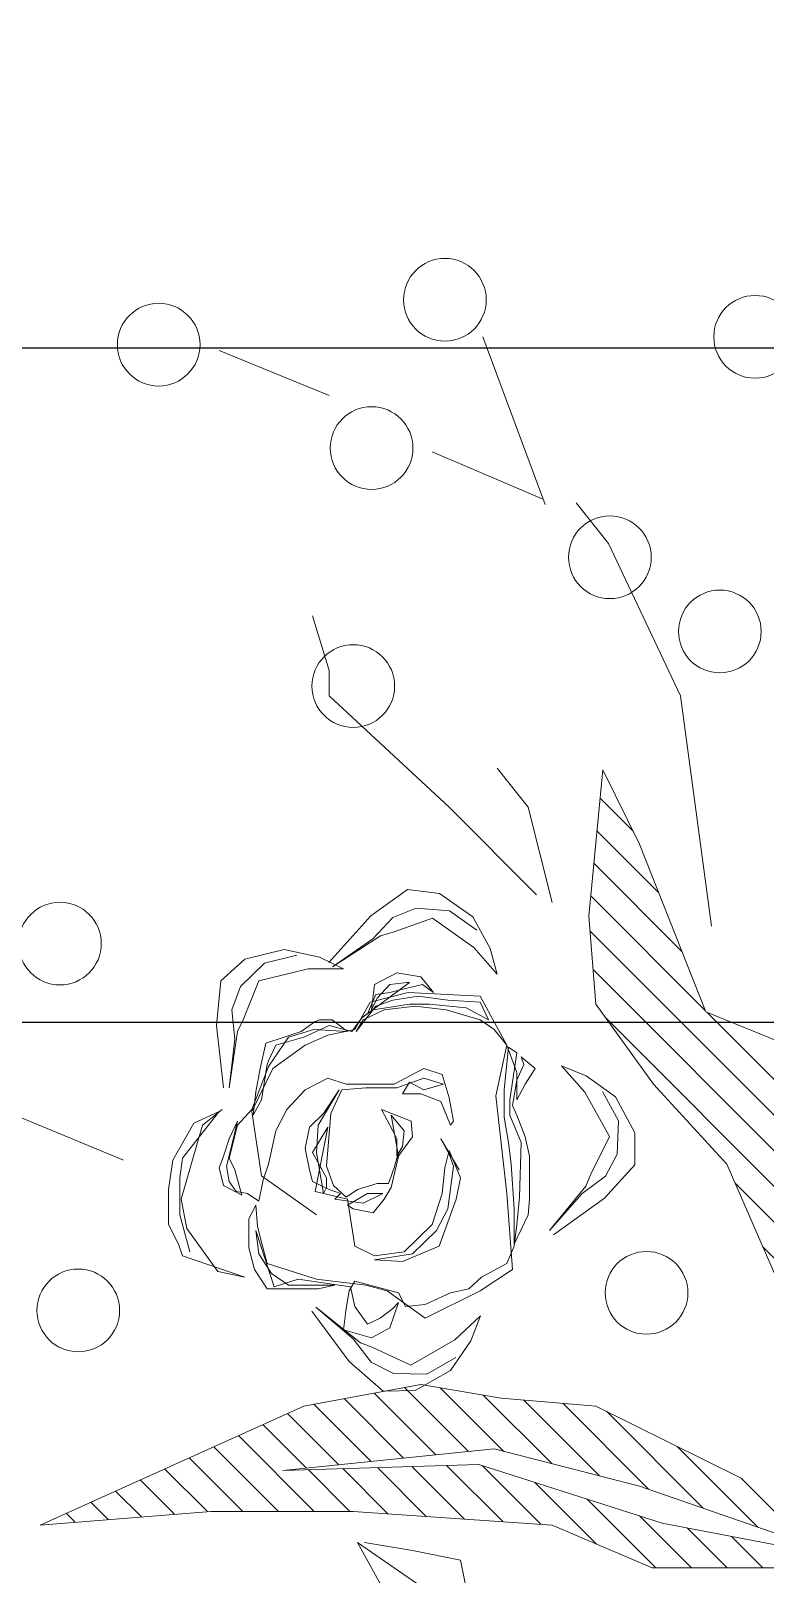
# Model space of a CAD drawing. Header units: millimetres. Extents: x -122165 to 59500, y -31598 to 53500.
# Drawn here: x 4967.9 to 5185.9, y 16550.3 to 17008 of the extents above; entities that cross this region are included whole.
import ezdxf

# ---------------------------------------------------------------- set-up
doc = ezdxf.new("R2010")
doc.units = ezdxf.units.MM
doc.header["$MEASUREMENT"] = 0
doc.layers.add('Ano_Line_Parking', color=8, linetype='Continuous')
for name, color, linetype, lineweight in [('ARC_A_ R.C.C', 162, 'Continuous', 40), ('ARC_A_R.C.C. Hatch', 8, 'Continuous', 5), ('Lan_Planter', 74, 'Continuous', 13)]:
    doc.layers.add(name, color=color, linetype=linetype, lineweight=lineweight)

# ---------------------------------------------------------------- blocks, each defined once
blk = doc.blocks.new('ARC$1$Existing Layout$0$col gf 180116')
at = {"layer": 'ARC_A_R.C.C. Hatch'}
h = blk.add_hatch(color=256, dxfattribs=at)
h.dxf.hatch_style = 1
h.paths.add_polyline_path([(201.73999, 26.78621), (202.64, 26.78621), (202.64, 26.48621), (201.73999, 26.48621)])
edge = h.paths.add_edge_path()
edge.add_line((216.33999, 22.98621), (216.13999, 22.98621))
edge.add_line((216.13999, 22.98621), (216.13999, 25.58621))
edge.add_line((216.13999, 25.58621), (218.33999, 25.58621))
edge.add_line((218.33999, 25.58621), (218.33999, 22.98621))
edge.add_line((218.33999, 22.98621), (218.03999, 22.98621))
h.paths.add_polyline_path([(207.13999, 25.88621), (207.43999, 25.88621), (207.43999, 26.78621), (207.13999, 26.78621)])
h.paths.add_polyline_path([(208.03999, 20.48621), (208.03999, 20.78621), (207.13999, 20.78621), (207.13999, 20.48621)])
h.paths.add_polyline_path([(202.63999, 32.78621), (202.63999, 32.48621), (201.73999, 32.48621), (201.73999, 32.78621)])
h.paths.add_polyline_path([(191.23999, 20.48621), (191.23999, 20.78621), (190.33999, 20.78621), (190.33999, 20.48621)])
h.paths.add_polyline_path([(184.03999, 20.48621), (184.03999, 20.78621), (183.13999, 20.78621), (183.13999, 20.48621)])
h.paths.add_polyline_path([(220.63999, 14.18621), (220.33999, 14.18621), (220.33999, 13.28621), (220.63999, 13.28621)])
h.paths.add_polyline_path([(220.63999, 20.48621), (220.63999, 20.78621), (219.73999, 20.78621), (219.73999, 20.48621)])
h.paths.add_polyline_path([(220.63999, 25.28621), (220.63999, 25.58621), (219.73999, 25.58621), (219.73999, 25.28621)])
h.paths.add_polyline_path([(220.63999, 32.78621), (220.63999, 32.48621), (219.73999, 32.48621), (219.73999, 32.78621)])
h.paths.add_polyline_path([(220.33999, 37.28621), (220.63999, 37.28621), (220.63999, 38.18621), (220.33999, 38.18621)])
h.paths.add_polyline_path([(201.13999, 43.28621), (201.43999, 43.28621), (201.43999, 44.18621), (201.13999, 44.18621)])
h.paths.add_polyline_path([(196.33999, 43.28621), (196.63999, 43.28621), (196.63999, 44.18621), (196.33999, 44.18621)])
h.paths.add_polyline_path([(190.33999, 43.28621), (190.63999, 43.28621), (190.63999, 44.18621), (190.33999, 44.18621)])
h.paths.add_polyline_path([(207.13999, 43.28621), (207.43999, 43.28621), (207.43999, 44.18621), (207.13999, 44.18621)])
h.paths.add_polyline_path([(220.63999, 56.78621), (220.33999, 56.78621), (220.33999, 55.88621), (220.63999, 55.88621)])
h.paths.add_polyline_path([(220.33999, 50.78621), (220.63999, 50.78621), (220.63999, 49.88621), (220.33999, 49.88621)])
h.paths.add_polyline_path([(226.33999, 50.78621), (226.63999, 50.78621), (226.63999, 49.88621), (226.33999, 49.88621)])
h.paths.add_polyline_path([(220.33999, 43.28621), (220.63999, 43.28621), (220.63999, 44.18621), (220.33999, 44.18621)])
h.paths.add_polyline_path([(232.63999, 44.18621), (232.63999, 43.88621), (231.73999, 43.88621), (231.73999, 44.18621)])
h.paths.add_polyline_path([(232.63999, 50.48621), (232.63999, 50.78621), (231.73999, 50.78621), (231.73999, 50.48621)])
h.paths.add_polyline_path([(232.63999, 55.88621), (232.63999, 56.18621), (231.73999, 56.18621), (231.73999, 55.88621)])
h.paths.add_polyline_path([(213.13999, 43.28621), (213.43999, 43.28621), (213.43999, 44.18621), (213.13999, 44.18621)])
h.paths.add_polyline_path([(226.63999, 7.88621), (226.63999, 8.18621), (225.73999, 8.18621), (225.73999, 7.88621)])
h.paths.add_polyline_path([(226.63999, 13.28621), (226.63999, 13.58621), (225.73999, 13.58621), (225.73999, 13.28621)])
h.paths.add_polyline_path([(201.73999, 20.78621), (201.73999, 20.48621), (202.63999, 20.48621), (202.63999, 20.78621)])
h.paths.add_polyline_path([(184.03999, 25.88621), (184.03999, 26.18621), (183.13999, 26.18621), (183.13999, 25.88621)])
h.paths.add_polyline_path([(183.13999, 14.18621), (183.13999, 13.88621), (184.03999, 13.88621), (184.03999, 14.18621)])
h.paths.add_polyline_path([(202.63999, 13.88621), (202.63999, 14.18621), (201.73999, 14.18621), (201.73999, 13.88621)])
h.paths.add_polyline_path([(196.33999, 13.28621), (196.63999, 13.28621), (196.63999, 14.18621), (196.33999, 14.18621)])
h.paths.add_polyline_path([(190.33999, 13.28621), (190.63999, 13.28621), (190.63999, 14.18621), (190.33999, 14.18621)])
h.paths.add_polyline_path([(196.33999, 25.88621), (196.63999, 25.88621), (196.63999, 26.78621), (196.33999, 26.78621)])
h.paths.add_polyline_path([(190.33999, 25.88621), (190.63999, 25.88621), (190.63999, 26.78621), (190.33999, 26.78621)])
h.paths.add_polyline_path([(214.03999, 13.28621), (214.03999, 13.58621), (213.13999, 13.58621), (213.13999, 13.28621)])
h.paths.add_polyline_path([(213.13999, 20.78621), (213.13999, 20.48621), (214.03999, 20.48621), (214.03999, 20.78621)])
h.paths.add_polyline_path([(213.43999, 26.78621), (213.13999, 26.78621), (213.13999, 25.88621), (213.43999, 25.88621)])
h.paths.add_polyline_path([(214.03999, 32.78621), (214.03999, 32.48621), (213.13999, 32.48621), (213.13999, 32.78621)])
h.paths.add_polyline_path([(214.03999, 7.88621), (214.03999, 8.18621), (213.13999, 8.18621), (213.13999, 7.88621)])
h.paths.add_polyline_path([(226.63999, 20.48621), (226.63999, 20.78621), (225.73999, 20.78621), (225.73999, 20.48621)])
h.paths.add_polyline_path([(226.63999, 25.28621), (226.63999, 25.58621), (225.73999, 25.58621), (225.73999, 25.28621)])
h.paths.add_polyline_path([(226.63999, 32.78621), (226.63999, 32.48621), (225.73999, 32.48621), (225.73999, 32.78621)])
h.paths.add_polyline_path([(226.63999, 37.28621), (226.63999, 37.58621), (225.73999, 37.58621), (225.73999, 37.28621)])
h.paths.add_polyline_path([(225.73999, 44.18621), (225.73999, 43.88621), (226.63999, 43.88621), (226.63999, 44.18621)])
h.paths.add_polyline_path([(226.63999, 56.78621), (226.33999, 56.78621), (226.33999, 55.88621), (226.63999, 55.88621)])
h.paths.add_polyline_path([(214.03999, 55.88621), (214.03999, 56.18621), (213.13999, 56.18621), (213.13999, 55.88621)])
h.paths.add_polyline_path([(213.13999, 37.28621), (213.43999, 37.28621), (213.43999, 38.18621), (213.13999, 38.18621)])
h.paths.add_polyline_path([(214.03999, 50.78621), (213.73999, 50.78621), (213.73999, 49.88621), (214.03999, 49.88621)])
h.paths.add_polyline_path([(207.13999, 37.28621), (207.43999, 37.28621), (207.43999, 38.18621), (207.13999, 38.18621)])
h.paths.add_polyline_path([(207.13999, 49.88621), (207.43999, 49.88621), (207.43999, 50.78621), (207.13999, 50.78621)])
h.paths.add_polyline_path([(183.13999, 50.18621), (183.13999, 49.88621), (184.03999, 49.88621), (184.03999, 50.18621)])
h.paths.add_polyline_path([(183.13999, 38.18621), (183.13999, 37.88621), (184.03999, 37.88621), (184.03999, 38.18621)])
h.paths.add_polyline_path([(201.73999, 37.58621), (201.73999, 37.28621), (202.63999, 37.28621), (202.63999, 37.58621)])
h.paths.add_polyline_path([(196.33999, 37.28621), (196.63999, 37.28621), (196.63999, 38.18621), (196.33999, 38.18621)])
h.paths.add_polyline_path([(190.33999, 37.28621), (190.63999, 37.28621), (190.63999, 38.18621), (190.33999, 38.18621)])
h.paths.add_polyline_path([(201.13999, 49.88621), (201.43999, 49.88621), (201.43999, 50.78621), (201.13999, 50.78621)])
h.paths.add_polyline_path([(196.33999, 49.88621), (196.63999, 49.88621), (196.63999, 50.78621), (196.33999, 50.78621)])
h.paths.add_polyline_path([(190.33999, 49.88621), (190.63999, 49.88621), (190.63999, 50.78621), (190.33999, 50.78621)])
h.paths.add_polyline_path([(220.63999, 8.18621), (220.33999, 8.18621), (220.33999, 7.28621), (220.63999, 7.28621)])
h.paths.add_polyline_path([(195.73999, 20.48621), (195.73999, 20.78621), (196.63999, 20.78621), (196.63999, 20.48621)])
h.paths.add_polyline_path([(183.13999, 43.58621), (183.13999, 43.28621), (184.03999, 43.28621), (184.03999, 43.58621)])
blk = doc.blocks.new('ARC')
at = {"layer": 'ARC_A_ R.C.C', "extrusion": (4.48937e-09, -4.26518e-20, 1), "xscale": 999.9941761349517, "yscale": 999.9941761349517, "zscale": 999.9941761349517}
blk.add_blockref('ARC$1$Existing Layout$0$col gf 180116', (-183138.93, -13286.14, -0.89), dxfattribs=at)
blk = doc.blocks.new('b-85')
at = {"color": 97, "true_color": 0x446a2a}
for p, q in [((201.46, 454), (238.57, 543.73)), ((3.18, 499.25), (67.86, 355.84)), ((10.6, 406.46), (3.18, 499.25)), ((3.27, 498.14), (3.55, 498.43)), ((4.71, 480.18), (9.58, 485.06)), ((6.14, 462.22), (15.61, 471.69)), ((7.58, 444.26), (21.64, 458.32)), ((9.02, 426.3), (27.67, 444.95)), ((10.45, 408.34), (33.7, 431.58)), ((10.6, 389.09), (39.73, 418.22)), ((10.6, 329), (10.6, 406.46)), ((10.6, 369.69), (45.76, 404.85)), ((641.48, 401.86), (617.09, 342.04)), ((10.6, 350.3), (51.79, 391.48)), ((34.17, 354.47), (57.82, 378.11)), ((32.87, 367.35), (36.05, 260.75)), ((44.53, 252.31), (32.87, 367.35)), ((35.96, 336.86), (63.84, 364.74)), ((10.6, 330.9), (33.28, 353.57)), ((37.75, 319.25), (68.86, 350.36)), ((467.59, 342.04), (497.28, 351.24)), ((393.37, 276.85), (453.8, 342.04)), ((453.8, 342.04), (467.59, 342.04)), ((3.18, 220.87), (10.6, 329)), ((9.31, 310.21), (33.84, 334.74)), ((39.53, 301.63), (71.87, 333.97)), ((-6.36, 326.7), (-42.41, 306.76)), ((-33.93, 286.82), (-6.36, 326.7)), ((-10.6, 296.79), (-6.36, 322.87)), ((7.88, 289.38), (34.4, 315.9)), ((41.32, 284.02), (74.87, 317.57)), ((-15.9, 270.72), (-10.6, 296.79)), ((6.45, 268.56), (34.97, 297.07)), ((43.1, 266.41), (77.87, 301.18)), ((586.34, 286.05), (560.89, 226.24)), ((5.02, 247.73), (35.53, 278.23)), ((43.21, 247.12), (77.73, 281.64)), ((345.65, 229.3), (393.37, 276.85)), ((-38.17, 266.11), (-15.9, 270.72)), ((36.05, 260.75), (4.24, 161.05)), ((3.6, 226.9), (35.4, 258.71)), ((24.39, 173.32), (44.53, 252.31)), ((36.57, 221.08), (73.76, 258.27)), ((557.71, 224.7), (648.9, 258.45)), ((393.37, 233.9), (414.57, 250.78)), ((29.93, 195.04), (71.09, 236.2)), ((-7.14, 196.76), (26.31, 230.22)), ((341.41, 220.87), (393.37, 233.9)), ((-20.15, 166.42), (3.18, 220.87)), ((22.67, 168.38), (69.34, 215.06)), ((-20.15, 164.37), (17.22, 201.73)), ((536.51, 190.19), (558.77, 207.83)), ((67.86, 197.09), (28.63, 118.1)), ((129.14, 22.69), (305.06, 198.6)), ((150.63, 24.78), (326.15, 200.3)), ((282.84, 137.59), (345.1, 199.86)), ((314.92, 150.27), (362.8, 198.15)), ((333.99, 200.93), (413.51, 193.26)), ((347, 162.95), (380.49, 196.44)), ((413.51, 193.26), (373.22, 173.32)), ((380.23, 176.79), (398.18, 194.74)), ((12.29, 138.61), (64.98, 191.3)), ((112.87, 25.82), (278.58, 191.53)), ((453.8, 151.08), (536.51, 190.19)), ((-20.15, 144.97), (8.13, 173.25)), ((-7.42, 82.06), (24.39, 173.32)), ((373.22, 173.32), (282.04, 137.28)), ((-20.15, 81.29), (-20.15, 166.42)), ((4.24, 161.05), (-11.66, 78.22)), ((199.33, 125.77), (242.81, 165.65)), ((1.91, 108.83), (45.84, 152.76)), ((328.69, 134.21), (453.8, 151.08)), ((-20.15, 125.57), (1.61, 147.32)), ((172.99, 27.75), (281.7, 136.46)), ((282.04, 137.28), (266.13, 98.16)), ((-20.15, 106.17), (-3, 123.31)), ((28.63, 118.1), (-7.42, 82.06)), ((96.6, 28.95), (188.9, 121.24)), ((135.72, 98.16), (199.33, 125.77)), ((80.33, 32.07), (154.63, 106.37))]:
    blk.add_line(p, q, dxfattribs=at)
at = {"color": 30, "true_color": 0xef731a}
for p, q in [((155.86, 424.1), (166.47, 429.46)), ((166.47, 429.46), (185.55, 429.46)), ((185.55, 429.46), (201.46, 427.16)), ((137.84, 388.05), (149.5, 421.8)), ((164.35, 419.49), (141.02, 402.62)), ((149.5, 421.8), (155.86, 424.1)), ((171.77, 423.33), (151.62, 417.96)), ((180.25, 422.56), (164.35, 419.49)), ((191.91, 423.33), (171.77, 423.33)), ((220.54, 411.06), (180.25, 422.56)), ((202.52, 421.8), (191.91, 423.33)), ((201.46, 427.16), (221.6, 415.66)), ((227.96, 401.86), (202.52, 421.8)), ((229.02, 400.32), (220.54, 411.06)), ((221.6, 415.66), (227.96, 401.86)), ((141.02, 402.62), (137.84, 388.05)), ((240.69, 399.56), (274.62, 403.39)), ((274.62, 403.39), (299, 401.09)), ((182.37, 389.59), (187.67, 399.56)), ((189.79, 396.49), (184.49, 392.65)), ((187.67, 399.56), (197.21, 401.86)), ((198.27, 398.02), (189.79, 396.49)), ((202.52, 396.49), (196.15, 393.42)), ((197.21, 401.86), (203.58, 399.56)), ((206.76, 395.72), (198.27, 398.02)), ((220.54, 391.89), (202.52, 396.49)), ((203.58, 399.56), (213.12, 396.49)), ((222.66, 391.89), (206.76, 395.72)), ((213.12, 396.49), (222.66, 391.89)), ((240.69, 396.49), (267.19, 393.42)), ((271.43, 391.89), (240.69, 396.49)), ((267.19, 393.42), (283.1, 394.95)), ((283.1, 394.95), (295.82, 390.35)), ((299, 401.09), (310.67, 388.05)), ((183.43, 386.52), (179.19, 380.38)), ((196.15, 393.42), (182.37, 389.59)), ((184.49, 392.65), (183.43, 386.52)), ((229.02, 384.22), (220.54, 391.89)), ((277.8, 388.82), (271.43, 391.89)), ((299, 380.38), (277.8, 388.82)), ((295.82, 390.35), (308.54, 377.31)), ((310.67, 388.05), (315.97, 366.58)), ((142.08, 382.68), (131.48, 375.78)), ((163.28, 381.92), (132.54, 371.95)), ((139.96, 373.48), (150.56, 380.38)), ((153.74, 385.75), (142.08, 382.68)), ((145.26, 375.78), (156.92, 378.85)), ((150.56, 380.38), (163.28, 381.92)), ((169.65, 385.75), (153.74, 385.75)), ((156.92, 378.85), (165.41, 381.15)), ((165.41, 381.15), (177.07, 381.92)), ((177.07, 381.92), (169.65, 385.75)), ((171.77, 348.94), (192.97, 378.85)), ((179.19, 380.38), (190.85, 378.08)), ((190.85, 378.08), (199.33, 375.01)), ((192.97, 378.85), (227.96, 384.22)), ((225.84, 383.45), (238.57, 381.92)), ((234.32, 378.85), (225.84, 383.45)), ((227.96, 384.22), (251.29, 372.71)), ((252.35, 375.01), (229.02, 384.22)), ((253.41, 375.78), (234.32, 378.85)), ((238.57, 381.92), (251.29, 379.62)), ((251.29, 379.62), (265.07, 376.55)), ((305.36, 353.54), (299, 380.38)), ((131.48, 375.78), (131.48, 366.58)), ((132.54, 371.95), (136.78, 358.91)), ((133.6, 364.28), (139.96, 373.48)), ((136.78, 348.94), (145.26, 375.78)), ((199.33, 375.01), (217.36, 371.18)), ((217.36, 371.18), (229.02, 365.04)), ((251.29, 372.71), (264.01, 355.07)), ((268.25, 364.28), (252.35, 375.01)), ((255.53, 375.01), (253.41, 375.78)), ((264.01, 371.18), (255.53, 375.01)), ((268.25, 355.84), (264.01, 371.18)), ((265.07, 376.55), (268.25, 366.58)), ((308.54, 377.31), (312.79, 359.68)), ((131.48, 366.58), (131.48, 348.17)), ((133.6, 338.97), (133.6, 364.28)), ((229.02, 365.04), (239.63, 355.07)), ((268.25, 366.58), (271.43, 357.38)), ((272.49, 350.47), (268.25, 364.28)), ((315.97, 366.58), (311.73, 347.41)), ((67.86, 355.84), (79.52, 292.19)), ((136.78, 358.91), (132.54, 330.53)), ((189.79, 351.24), (196.15, 352.77)), ((196.15, 352.77), (207.82, 355.07)), ((207.82, 355.07), (219.48, 352.77)), ((219.48, 352.77), (226.9, 345.11)), ((239.63, 355.07), (245.99, 342.8)), ((264.01, 355.07), (269.31, 342.8)), ((274.62, 342.04), (268.25, 355.84)), ((271.43, 357.38), (276.74, 349.71)), ((305.36, 334.37), (305.36, 353.54)), ((119.46, 351.6), (92.09, 331.18)), ((102.28, 324.97), (121.56, 349.36)), ((121.56, 349.36), (104.33, 328.99)), ((131.48, 348.17), (133.6, 338.97)), ((133.6, 322.1), (136.78, 348.94)), ((184.49, 349.71), (180.25, 332.07)), ((205.7, 348.94), (183.43, 345.11)), ((183.43, 345.11), (186.61, 343.57)), ((219.48, 342.8), (184.49, 349.71)), ((185.55, 342.04), (189.79, 351.24)), ((191.91, 343.57), (205.7, 351.24)), ((205.7, 351.24), (219.48, 342.8)), ((220.54, 348.17), (205.7, 348.94)), ((239.63, 336.67), (220.54, 348.17)), ((226.9, 345.11), (239.63, 336.67)), ((271.43, 332.07), (272.49, 350.47)), ((276.74, 349.71), (277.8, 347.41)), ((277.8, 347.41), (277.8, 340.5)), ((311.73, 347.41), (305.36, 334.37)), ((178.13, 323.63), (180.25, 338.97)), ((180.25, 338.97), (183.43, 335.9)), ((187.67, 339.74), (181.31, 332.83)), ((183.43, 335.9), (185.55, 342.04)), ((186.61, 343.57), (191.91, 343.57)), ((198.27, 343.57), (187.67, 339.74)), ((226.9, 341.27), (198.27, 343.57)), ((239.63, 335.14), (226.9, 341.27)), ((245.99, 342.8), (242.81, 332.83)), ((269.31, 342.8), (272.49, 328.23)), ((271.43, 329.77), (274.62, 342.04)), ((277.8, 340.5), (271.43, 332.07)), ((306.6, 340.34), (321.77, 318.39)), ((323.42, 314.19), (306.6, 340.34)), ((308.91, 342.36), (334.16, 319.38)), ((92.09, 331.18), (75.88, 312.82)), ((104.33, 328.99), (91.68, 319.23)), ((104.97, 319.03), (109.21, 334.37)), ((109.21, 334.37), (120.87, 332.83)), ((121.93, 328.23), (112.39, 321.33)), ((120.87, 332.83), (130.42, 331.3)), ((132.54, 330.53), (121.93, 328.23)), ((135.72, 328.23), (129.36, 304.46)), ((130.42, 331.3), (135.72, 328.23)), ((154.8, 328.23), (149.5, 317.5)), ((180.25, 332.07), (154.8, 328.23)), ((172.83, 318.26), (174.95, 329)), ((174.95, 329), (177.07, 332.07)), ((177.07, 332.07), (183.43, 321.33)), ((181.31, 332.83), (185.55, 326.7)), ((240.69, 322.1), (239.63, 335.14)), ((242.81, 332.83), (242.81, 306.76)), ((278.86, 324.4), (271.43, 329.77)), ((271.43, 327.47), (285.22, 316.73)), ((277.8, 323.63), (271.43, 327.47)), ((272.49, 328.23), (287.34, 319.8)), ((91.68, 319.23), (85.55, 307.17)), ((99.74, 318.38), (102.28, 324.97)), ((110.27, 309.06), (104.97, 319.03)), ((112.39, 321.33), (115.57, 314.43)), ((130.42, 310.59), (133.6, 322.1)), ((183.43, 312.9), (178.13, 323.63)), ((183.43, 321.33), (183.43, 312.9)), ((185.55, 326.7), (188.73, 315.96)), ((240.69, 305.23), (240.69, 322.1)), ((283.1, 312.13), (277.8, 323.63)), ((297.94, 298.32), (278.86, 324.4)), ((280.98, 321.33), (291.58, 316.73)), ((283.1, 318.26), (280.98, 321.33)), ((283.1, 319.03), (289.46, 315.96)), ((296.88, 317.5), (283.1, 319.03)), ((287.34, 319.8), (292.64, 299.09)), ((334.16, 319.38), (348.51, 299.53)), ((75.88, 312.82), (76.3, 295.33)), ((90.05, 297.72), (99.74, 318.38)), ((115.57, 314.43), (120.87, 307.53)), ((115.57, 289.89), (130.42, 310.59)), ((146.32, 302.16), (147.38, 317.5)), ((147.38, 317.5), (150.56, 296.79)), ((149.5, 317.5), (151.62, 301.39)), ((180.25, 312.13), (172.83, 318.26)), ((186.61, 308.29), (180.25, 312.13)), ((188.73, 315.96), (188.73, 309.83)), ((229.02, 313.66), (217.36, 307.53)), ((222.66, 297.56), (229.02, 313.66)), ((286.28, 298.32), (283.1, 318.26)), ((285.22, 295.26), (283.1, 312.13)), ((285.22, 316.73), (288.4, 307.53)), ((289.46, 315.96), (296.88, 309.06)), ((291.58, 316.73), (292.64, 309.06)), ((303.24, 305.23), (296.88, 317.5)), ((321.77, 318.39), (333.41, 307.44)), ((325.3, 307.38), (323.42, 314.19)), ((85.55, 307.17), (85.19, 288.95)), ((124.05, 304.46), (110.27, 309.06)), ((120.87, 307.53), (124.05, 304.46)), ((129.36, 304.46), (121.93, 300.62)), ((154.8, 282.22), (146.32, 302.16)), ((203.58, 304.46), (186.61, 308.29)), ((188.73, 309.83), (197.21, 306.76)), ((197.21, 306.76), (202.52, 305.23)), ((202.52, 305.23), (214.18, 296.79)), ((225.84, 308.29), (203.58, 304.46)), ((203.58, 305.23), (208.88, 302.16)), ((213.12, 305.23), (203.58, 305.23)), ((208.88, 302.16), (217.36, 301.39)), ((217.36, 307.53), (213.12, 305.23)), ((217.36, 301.39), (225.84, 308.29)), ((237.51, 302.16), (243.87, 298.32)), ((237.51, 292.19), (237.51, 302.16)), ((245.99, 290.66), (240.69, 305.23)), ((242.81, 306.76), (251.29, 290.66)), ((288.4, 307.53), (290.52, 293.72)), ((292.64, 309.06), (294.76, 300.62)), ((296.88, 309.06), (297.94, 299.86)), ((301.12, 292.19), (303.24, 305.23)), ((332.94, 285.87), (325.3, 307.38)), ((333.41, 307.44), (338.34, 294.84)), ((76.3, 295.33), (87.12, 276.04)), ((103.77, 273.79), (90.05, 297.72)), ((121.93, 300.62), (122.99, 289.89)), ((150.56, 296.79), (163.28, 283.75)), ((151.62, 301.39), (166.47, 286.05)), ((214.18, 296.79), (222.66, 297.56)), ((243.87, 298.32), (239.63, 290.66)), ((283.1, 278.38), (285.22, 295.26)), ((286.28, 287.59), (286.28, 298.32)), ((290.52, 293.72), (288.4, 277.62)), ((292.64, 299.09), (290.52, 259.98)), ((294.76, 300.62), (296.88, 291.42)), ((297.94, 299.86), (297.94, 298.32)), ((338.34, 294.84), (336.93, 276.68)), ((348.51, 299.53), (346.4, 282.16)), ((79.52, 292.19), (72.1, 248.48)), ((85.19, 288.95), (94.16, 273.19)), ((130.42, 259.98), (115.57, 289.89)), ((122.99, 289.89), (129.36, 276.08)), ((166.47, 286.05), (183.43, 280.69)), ((233.26, 281.45), (237.51, 292.19)), ((239.63, 290.66), (242.81, 279.92)), ((242.81, 279.92), (245.99, 290.66)), ((251.29, 290.66), (248.11, 280.69)), ((284.16, 267.65), (286.28, 287.59)), ((292.64, 285.29), (301.12, 292.19)), ((296.88, 291.42), (292.64, 285.29)), ((316.96, 263.39), (332.94, 285.87)), ((180.25, 273.02), (154.8, 282.22)), ((163.28, 283.75), (174.95, 277.62)), ((174.95, 277.62), (198.27, 274.55)), ((183.43, 280.69), (197.21, 279.15)), ((206.76, 276.85), (191.91, 270.72)), ((213.12, 281.45), (196.15, 271.48)), ((197.21, 279.15), (206.76, 276.85)), ((198.27, 274.55), (204.64, 276.85)), ((204.64, 276.85), (213.12, 281.45)), ((220.54, 276.08), (233.26, 281.45)), ((235.38, 276.85), (222.66, 274.55)), ((248.11, 280.69), (235.38, 276.85)), ((277.8, 259.98), (283.1, 278.38)), ((288.4, 277.62), (287.34, 259.98)), ((346.4, 282.16), (333.75, 264.02)), ((87.12, 276.04), (103.33, 264.96)), ((116.89, 259.81), (103.77, 273.79)), ((129.36, 276.08), (131.48, 266.11)), ((191.91, 270.72), (180.25, 273.02)), ((222.66, 274.55), (220.54, 276.08)), ((336.93, 276.68), (326.46, 261.86)), ((103.33, 264.96), (116.89, 259.81)), ((131.48, 266.11), (137.84, 259.21)), ((277.8, 255.38), (284.16, 267.65)), ((302.54, 250.75), (316.96, 263.39)), ((333.75, 264.02), (316.54, 254.57)), ((142.08, 242.34), (130.42, 259.98)), ((137.84, 259.21), (145.26, 245.41)), ((290.52, 259.98), (264.01, 245.41)), ((264.01, 245.41), (272.49, 252.31)), ((272.49, 252.31), (277.8, 259.98)), ((287.34, 259.98), (277.8, 255.38)), ((316.54, 254.57), (302.54, 250.75)), ((72.1, 248.48), (67.86, 197.09)), ((183.43, 245.41), (142.08, 242.34)), ((145.26, 245.41), (154.8, 241.57)), ((236.44, 251.54), (183.43, 245.41)), ((211, 244.64), (199.33, 243.11)), ((224.78, 246.94), (211, 244.64)), ((211, 237.74), (225.84, 243.87)), ((239.63, 246.94), (224.78, 246.94)), ((225.84, 243.87), (234.32, 243.87)), ((234.32, 243.87), (259.77, 240.04)), ((264.01, 245.41), (236.44, 251.54)), ((262.95, 244.64), (239.63, 246.94)), ((249.17, 240.04), (264.01, 245.41)), ((259.77, 240.04), (262.95, 244.64)), ((154.8, 241.57), (166.47, 240.04)), ((155.86, 241.57), (171.77, 233.9)), ((174.95, 241.57), (155.86, 241.57)), ((166.47, 240.04), (181.31, 238.51)), ((199.33, 243.11), (174.95, 241.57)), ((181.31, 238.51), (211, 237.74)), ((203.58, 233.14), (214.18, 235.44)), ((214.18, 235.44), (225.84, 240.04)), ((225.84, 240.04), (231.14, 242.34)), ((231.14, 242.34), (244.93, 240.04)), ((234.32, 240.04), (249.17, 240.04)), ((242.81, 235.44), (234.32, 240.04)), ((251.29, 230.07), (242.81, 235.44)), ((244.93, 240.04), (253.41, 236.21)), ((257.65, 237.74), (251.29, 230.07)), ((253.41, 236.21), (257.65, 237.74)), ((171.77, 233.9), (180.25, 233.14)), ((180.25, 233.14), (189.79, 233.14)), ((189.79, 233.14), (203.58, 233.14)), ((160.95, 220.15), (180.84, 192.39)), ((163.23, 222.2), (183.27, 204.58)), ((187.25, 202.46), (163.23, 222.2)), ((252.68, 215.82), (238.45, 202.98)), ((247.26, 202.37), (252.68, 215.82)), ((183.27, 204.58), (192.79, 191.75)), ((193.79, 199.8), (187.25, 202.46)), ((238.45, 202.98), (214.26, 189.71)), ((235.88, 186.37), (247.26, 202.37)), ((214.26, 189.71), (193.79, 199.8)), ((222.93, 184.68), (238.87, 193.36)), ((242.81, 165.65), (286.28, 197.09)), ((286.28, 197.09), (333.99, 200.93)), ((180.84, 192.39), (198.89, 175.84)), ((192.79, 191.75), (204.73, 185.39)), ((204.73, 185.39), (222.93, 184.68)), ((216.38, 175.91), (235.88, 186.37)), ((198.89, 175.84), (216.38, 175.91))]:
    blk.add_line(p, q, dxfattribs=at)
at = {"color": 97, "true_color": 0x446a2a}
for centre in [(319.15, 488.52), (119.81, 478.55), (644.66, 434.83), (459.11, 329), (588.46, 319.03), (669.04, 279.15), (529.09, 189.42), (488.79, 129.61), (648.9, 110.43)]:
    blk.add_circle(centre, 22.48, dxfattribs=at)
at = {"color": 30, "true_color": 0xef731a}
blk.add_circle((129.36, 169.48), 22.48, dxfattribs=at)
blk = doc.blocks.new('ARC$0$Existing Layout$0$col gf 180116')
at = {"true_color": 0x3d3dff}
h = blk.add_hatch(color=160, dxfattribs=at)
h.dxf.hatch_style = 1
h.paths.add_polyline_path([(201.73999, 26.78621), (202.64, 26.78621), (202.64, 26.48621), (201.73999, 26.48621)])
edge = h.paths.add_edge_path()
edge.add_line((216.33999, 22.98621), (216.13999, 22.98621))
edge.add_line((216.13999, 22.98621), (216.13999, 25.58621))
edge.add_line((216.13999, 25.58621), (218.33999, 25.58621))
edge.add_line((218.33999, 25.58621), (218.33999, 22.98621))
edge.add_line((218.33999, 22.98621), (218.03999, 22.98621))
h.paths.add_polyline_path([(207.13999, 25.88621), (207.43999, 25.88621), (207.43999, 26.78621), (207.13999, 26.78621)])
h.paths.add_polyline_path([(208.03999, 20.48621), (208.03999, 20.78621), (207.13999, 20.78621), (207.13999, 20.48621)])
h.paths.add_polyline_path([(202.63999, 32.78621), (202.63999, 32.48621), (201.73999, 32.48621), (201.73999, 32.78621)])
h.paths.add_polyline_path([(191.23999, 20.48621), (191.23999, 20.78621), (190.33999, 20.78621), (190.33999, 20.48621)])
h.paths.add_polyline_path([(184.03999, 20.48621), (184.03999, 20.78621), (183.13999, 20.78621), (183.13999, 20.48621)])
h.paths.add_polyline_path([(220.63999, 14.18621), (220.33999, 14.18621), (220.33999, 13.28621), (220.63999, 13.28621)])
h.paths.add_polyline_path([(220.63999, 20.48621), (220.63999, 20.78621), (219.73999, 20.78621), (219.73999, 20.48621)])
h.paths.add_polyline_path([(220.63999, 25.28621), (220.63999, 25.58621), (219.73999, 25.58621), (219.73999, 25.28621)])
h.paths.add_polyline_path([(220.63999, 32.78621), (220.63999, 32.48621), (219.73999, 32.48621), (219.73999, 32.78621)])
h.paths.add_polyline_path([(220.33999, 37.28621), (220.63999, 37.28621), (220.63999, 38.18621), (220.33999, 38.18621)])
h.paths.add_polyline_path([(201.13999, 43.28621), (201.43999, 43.28621), (201.43999, 44.18621), (201.13999, 44.18621)])
h.paths.add_polyline_path([(196.33999, 43.28621), (196.63999, 43.28621), (196.63999, 44.18621), (196.33999, 44.18621)])
h.paths.add_polyline_path([(190.33999, 43.28621), (190.63999, 43.28621), (190.63999, 44.18621), (190.33999, 44.18621)])
h.paths.add_polyline_path([(207.13999, 43.28621), (207.43999, 43.28621), (207.43999, 44.18621), (207.13999, 44.18621)])
h.paths.add_polyline_path([(220.63999, 56.78621), (220.33999, 56.78621), (220.33999, 55.88621), (220.63999, 55.88621)])
h.paths.add_polyline_path([(220.33999, 50.78621), (220.63999, 50.78621), (220.63999, 49.88621), (220.33999, 49.88621)])
h.paths.add_polyline_path([(226.33999, 50.78621), (226.63999, 50.78621), (226.63999, 49.88621), (226.33999, 49.88621)])
h.paths.add_polyline_path([(220.33999, 43.28621), (220.63999, 43.28621), (220.63999, 44.18621), (220.33999, 44.18621)])
h.paths.add_polyline_path([(232.63999, 44.18621), (232.63999, 43.88621), (231.73999, 43.88621), (231.73999, 44.18621)])
h.paths.add_polyline_path([(232.63999, 50.48621), (232.63999, 50.78621), (231.73999, 50.78621), (231.73999, 50.48621)])
h.paths.add_polyline_path([(232.63999, 55.88621), (232.63999, 56.18621), (231.73999, 56.18621), (231.73999, 55.88621)])
h.paths.add_polyline_path([(213.13999, 43.28621), (213.43999, 43.28621), (213.43999, 44.18621), (213.13999, 44.18621)])
h.paths.add_polyline_path([(226.63999, 7.88621), (226.63999, 8.18621), (225.73999, 8.18621), (225.73999, 7.88621)])
h.paths.add_polyline_path([(226.63999, 13.28621), (226.63999, 13.58621), (225.73999, 13.58621), (225.73999, 13.28621)])
h.paths.add_polyline_path([(201.73999, 20.78621), (201.73999, 20.48621), (202.63999, 20.48621), (202.63999, 20.78621)])
h.paths.add_polyline_path([(184.03999, 25.88621), (184.03999, 26.18621), (183.13999, 26.18621), (183.13999, 25.88621)])
h.paths.add_polyline_path([(183.13999, 14.18621), (183.13999, 13.88621), (184.03999, 13.88621), (184.03999, 14.18621)])
h.paths.add_polyline_path([(202.63999, 13.88621), (202.63999, 14.18621), (201.73999, 14.18621), (201.73999, 13.88621)])
h.paths.add_polyline_path([(196.33999, 13.28621), (196.63999, 13.28621), (196.63999, 14.18621), (196.33999, 14.18621)])
h.paths.add_polyline_path([(190.33999, 13.28621), (190.63999, 13.28621), (190.63999, 14.18621), (190.33999, 14.18621)])
h.paths.add_polyline_path([(196.33999, 25.88621), (196.63999, 25.88621), (196.63999, 26.78621), (196.33999, 26.78621)])
h.paths.add_polyline_path([(190.33999, 25.88621), (190.63999, 25.88621), (190.63999, 26.78621), (190.33999, 26.78621)])
h.paths.add_polyline_path([(214.03999, 13.28621), (214.03999, 13.58621), (213.13999, 13.58621), (213.13999, 13.28621)])
h.paths.add_polyline_path([(213.13999, 20.78621), (213.13999, 20.48621), (214.03999, 20.48621), (214.03999, 20.78621)])
h.paths.add_polyline_path([(213.43999, 26.78621), (213.13999, 26.78621), (213.13999, 25.88621), (213.43999, 25.88621)])
h.paths.add_polyline_path([(214.03999, 32.78621), (214.03999, 32.48621), (213.13999, 32.48621), (213.13999, 32.78621)])
h.paths.add_polyline_path([(214.03999, 7.88621), (214.03999, 8.18621), (213.13999, 8.18621), (213.13999, 7.88621)])
h.paths.add_polyline_path([(226.63999, 20.48621), (226.63999, 20.78621), (225.73999, 20.78621), (225.73999, 20.48621)])
h.paths.add_polyline_path([(226.63999, 25.28621), (226.63999, 25.58621), (225.73999, 25.58621), (225.73999, 25.28621)])
h.paths.add_polyline_path([(226.63999, 32.78621), (226.63999, 32.48621), (225.73999, 32.48621), (225.73999, 32.78621)])
h.paths.add_polyline_path([(226.63999, 37.28621), (226.63999, 37.58621), (225.73999, 37.58621), (225.73999, 37.28621)])
h.paths.add_polyline_path([(225.73999, 44.18621), (225.73999, 43.88621), (226.63999, 43.88621), (226.63999, 44.18621)])
h.paths.add_polyline_path([(226.63999, 56.78621), (226.33999, 56.78621), (226.33999, 55.88621), (226.63999, 55.88621)])
h.paths.add_polyline_path([(214.03999, 55.88621), (214.03999, 56.18621), (213.13999, 56.18621), (213.13999, 55.88621)])
h.paths.add_polyline_path([(213.13999, 37.28621), (213.43999, 37.28621), (213.43999, 38.18621), (213.13999, 38.18621)])
h.paths.add_polyline_path([(214.03999, 50.78621), (213.73999, 50.78621), (213.73999, 49.88621), (214.03999, 49.88621)])
h.paths.add_polyline_path([(207.13999, 37.28621), (207.43999, 37.28621), (207.43999, 38.18621), (207.13999, 38.18621)])
h.paths.add_polyline_path([(207.13999, 49.88621), (207.43999, 49.88621), (207.43999, 50.78621), (207.13999, 50.78621)])
h.paths.add_polyline_path([(183.13999, 50.18621), (183.13999, 49.88621), (184.03999, 49.88621), (184.03999, 50.18621)])
h.paths.add_polyline_path([(183.13999, 38.18621), (183.13999, 37.88621), (184.03999, 37.88621), (184.03999, 38.18621)])
h.paths.add_polyline_path([(201.73999, 37.58621), (201.73999, 37.28621), (202.63999, 37.28621), (202.63999, 37.58621)])
h.paths.add_polyline_path([(196.33999, 37.28621), (196.63999, 37.28621), (196.63999, 38.18621), (196.33999, 38.18621)])
h.paths.add_polyline_path([(190.33999, 37.28621), (190.63999, 37.28621), (190.63999, 38.18621), (190.33999, 38.18621)])
h.paths.add_polyline_path([(201.13999, 49.88621), (201.43999, 49.88621), (201.43999, 50.78621), (201.13999, 50.78621)])
h.paths.add_polyline_path([(196.33999, 49.88621), (196.63999, 49.88621), (196.63999, 50.78621), (196.33999, 50.78621)])
h.paths.add_polyline_path([(190.33999, 49.88621), (190.63999, 49.88621), (190.63999, 50.78621), (190.33999, 50.78621)])
h.paths.add_polyline_path([(220.63999, 8.18621), (220.33999, 8.18621), (220.33999, 7.28621), (220.63999, 7.28621)])
h.paths.add_polyline_path([(195.73999, 20.48621), (195.73999, 20.78621), (196.63999, 20.78621), (196.63999, 20.48621)])
h.paths.add_polyline_path([(183.13999, 43.58621), (183.13999, 43.28621), (184.03999, 43.28621), (184.03999, 43.58621)])

msp = doc.modelspace()

# ---------------------------------------------------------------- linework, layer by layer
at = {"layer": 'Ano_Line_Parking', "color": 7, "elevation": -4.63}
for points in [[(1499.99, 16263.86), (7549.99, 16263.86), (7549.99, 16913.86), (1499.99, 16913.86)], [(1699.99, 16463.86), (7349.99, 16463.86), (7349.99, 16713.86), (1699.99, 16713.86)]]:
    msp.add_lwpolyline(points, close=True, dxfattribs=at)

# ---------------------------------------------------------------- block references
msp.add_blockref('ARC', (0, 0))
at = {"layer": 'ARC_A_ R.C.C', "xscale": 999.9941761349517, "yscale": 999.9941761349517, "zscale": 999.9941761349517}
msp.add_blockref('ARC$0$Existing Layout$0$col gf 180116', (-183138.93, -13286.14, -0.89), dxfattribs=at)
at = {"layer": 'Lan_Planter', "xscale": 0.5457450345095533, "yscale": 0.5457450345095533, "zscale": 0.5457450345095533, "rotation": 90}
msp.add_blockref('b-85', (5243.15, 16563.11, -6.13), dxfattribs=at)

doc.saveas('drawing.dxf')
